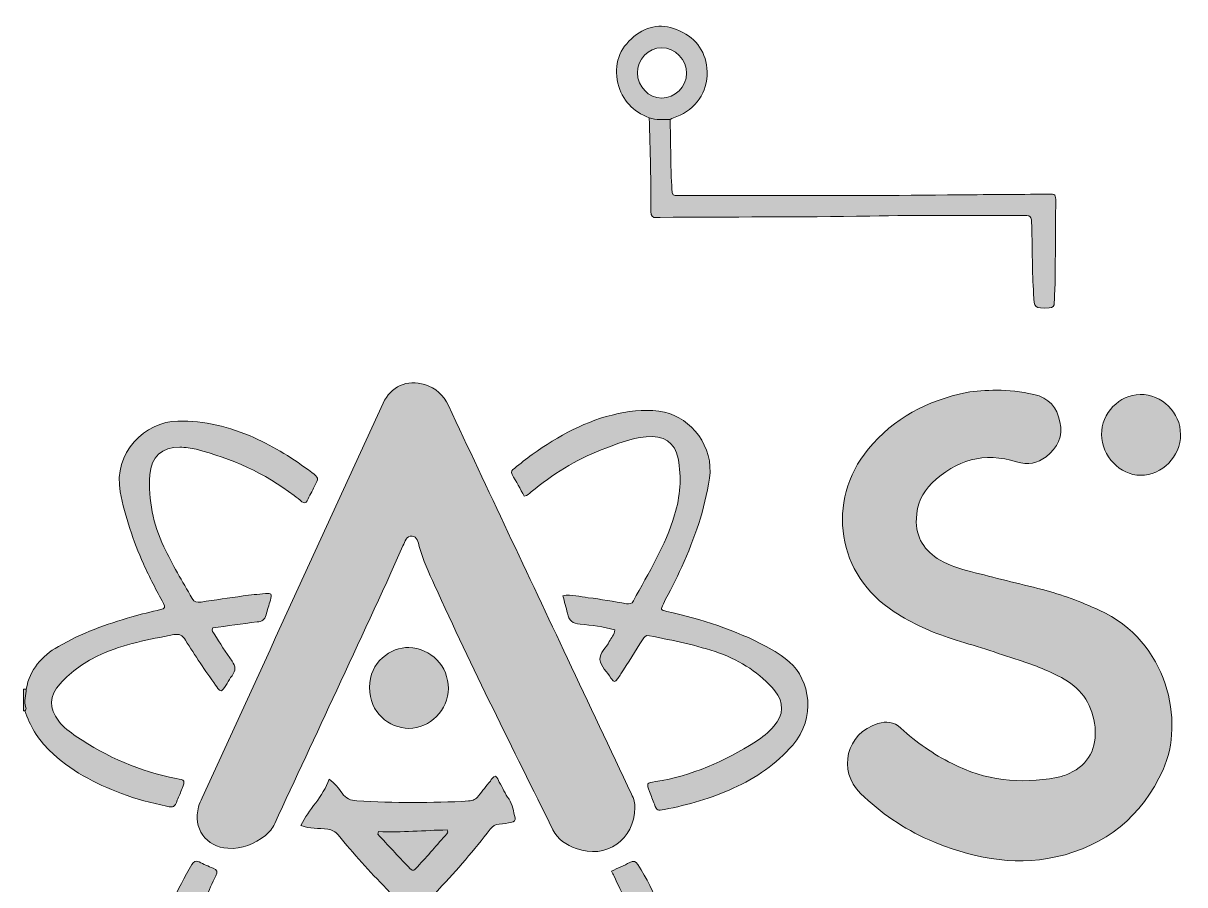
# Model space of a CAD drawing. Header units: millimetres. Extents: x -46 to 187, y -44 to 92.
# Drawn here: x -46.2 to 62.5, y 3 to 83.7 of the extents above; entities that cross this region are included whole.
import ezdxf

# ---------------------------------------------------------------- set-up
doc = ezdxf.new("R2010")
doc.units = ezdxf.units.MM
doc.header["$MEASUREMENT"] = 0
doc.layers.add('Calque 1', color=7, linetype='Continuous')

# ---------------------------------------------------------------- blocks, each defined once
blk = doc.blocks.new('block 2')
at = {"layer": 'Calque 1', "true_color": 0xffffff}
h = blk.add_hatch(color=7, dxfattribs=at)
h.dxf.hatch_style = 2
edge = h.paths.add_edge_path()
edge.add_spline(control_points=[(14.34, 74.67), (13.68, 74.64), (13.02, 74.6), (12.38, 74.82), (10.85, 75.39), (9.84, 76.45), (9.45, 78.05), (9.02, 79.82), (9.58, 81.29), (10.95, 82.42), (12.23, 83.49), (13.71, 83.67), (15.22, 82.96), (16.83, 82.21), (17.75, 80.93), (17.8, 79.12), (17.84, 77.22), (16.73, 75.61), (14.96, 74.93), (14.75, 74.85), (14.55, 74.76), (14.34, 74.67)], knot_values=[0, 0, 0, 0, 1, 1, 1, 2, 2, 2, 3, 3, 3, 4, 4, 4, 5, 5, 5, 6, 6, 6, 7, 7, 7, 7], degree=3, periodic=1)
edge = h.paths.add_edge_path()
edge.add_spline(control_points=[(13.55, 76.66), (14.78, 76.66), (15.86, 77.73), (15.88, 78.98), (15.91, 80.22), (14.78, 81.38), (13.54, 81.38), (12.32, 81.39), (11.25, 80.27), (11.27, 79.01), (11.28, 77.73), (12.32, 76.67), (13.55, 76.66)], knot_values=[0, 0, 0, 0, 1, 1, 1, 2, 2, 2, 3, 3, 3, 4, 4, 4, 4], degree=3, periodic=1)
h = blk.add_hatch(color=7, dxfattribs=at)
h.dxf.hatch_style = 2
edge = h.paths.add_edge_path()
edge.add_spline(control_points=[(14.34, 74.67), (14.37, 73.04), (14.39, 71.41), (14.42, 69.77), (14.43, 69.24), (14.48, 68.7), (14.51, 68.17), (14.54, 67.55), (14.54, 67.53), (15.2, 67.53), (17.51, 67.53), (19.82, 67.54), (22.13, 67.54), (28.19, 67.55), (34.26, 67.52), (40.32, 67.59), (43.28, 67.63), (46.24, 67.62), (49.2, 67.67), (49.36, 67.68), (49.53, 67.68), (49.7, 67.67), (50.44, 67.66), (50.44, 67.66), (50.44, 66.91), (50.43, 64.52), (50.41, 62.12), (50.39, 59.72), (50.38, 58.99), (50.32, 58.26), (50.31, 57.53), (50.3, 57.18), (50.19, 57.04), (49.82, 57.02), (48.41, 56.97), (48.45, 56.96), (48.37, 58.33), (48.23, 60.41), (48.26, 62.5), (48.2, 64.58), (48.2, 64.61), (48.2, 64.64), (48.2, 64.67), (48.16, 65.68), (48.16, 65.69), (47.15, 65.68), (42.44, 65.67), (37.73, 65.72), (33.02, 65.62), (26.48, 65.49), (19.94, 65.56), (13.4, 65.49), (13.29, 65.49), (13.18, 65.49), (13.06, 65.48), (12.66, 65.44), (12.53, 65.64), (12.53, 66.03), (12.53, 67.44), (12.52, 68.85), (12.5, 70.26), (12.47, 71.78), (12.42, 73.3), (12.38, 74.82), (13.02, 74.6), (13.68, 74.64), (14.34, 74.67)], knot_values=[0, 0, 0, 0, 1, 1, 1, 2, 2, 2, 3, 3, 3, 4, 4, 4, 5, 5, 5, 6, 6, 6, 7, 7, 7, 8, 8, 8, 9, 9, 9, 10, 10, 10, 11, 11, 11, 12, 12, 12, 13, 13, 13, 14, 14, 14, 15, 15, 15, 16, 16, 16, 17, 17, 17, 18, 18, 18, 19, 19, 19, 20, 20, 20, 21, 21, 21, 22, 22, 22, 22], degree=3, periodic=1)
h = blk.add_hatch(color=7, dxfattribs=at)
h.dxf.hatch_style = 2
edge = h.paths.add_edge_path()
edge.add_spline(control_points=[(11.03, 10.24), (11.03, 7.22), (8.33, 5.38), (5.53, 6.4), (4.61, 6.74), (3.81, 7.25), (3.36, 8.17), (-0.41, 15.76), (-4.21, 23.34), (-7.72, 31.06), (-8.26, 32.24), (-8.79, 33.42), (-9.15, 34.67), (-9.26, 35.07), (-9.35, 35.62), (-9.82, 35.66), (-10.35, 35.71), (-10.5, 35.15), (-10.68, 34.75), (-12.69, 30.22), (-14.8, 25.73), (-16.88, 21.23), (-18.82, 17.07), (-20.76, 12.91), (-22.69, 8.74), (-22.9, 8.29), (-23.18, 7.93), (-23.56, 7.63), (-24.6, 6.82), (-25.75, 6.35), (-27.08, 6.43), (-29.12, 6.55), (-30.38, 8.33), (-29.82, 10.3), (-29.74, 10.59), (-29.61, 10.88), (-29.48, 11.16), (-23.84, 23.47), (-18.19, 35.79), (-12.54, 48.1), (-11.83, 49.65), (-10.27, 50.36), (-8.64, 49.84), (-7.62, 49.51), (-6.9, 48.87), (-6.43, 47.88), (-2.72, 39.98), (1.01, 32.08), (4.73, 24.19), (6.73, 19.96), (8.72, 15.73), (10.72, 11.5), (10.93, 11.06), (11.08, 10.62), (11.03, 10.24)], knot_values=[0, 0, 0, 0, 1, 1, 1, 2, 2, 2, 3, 3, 3, 4, 4, 4, 5, 5, 5, 6, 6, 6, 7, 7, 7, 8, 8, 8, 9, 9, 9, 10, 10, 10, 11, 11, 11, 12, 12, 12, 13, 13, 13, 14, 14, 14, 15, 15, 15, 16, 16, 16, 17, 17, 17, 18, 18, 18, 18], degree=3, periodic=1)
h = blk.add_hatch(color=7, dxfattribs=at)
h.dxf.hatch_style = 2
edge = h.paths.add_edge_path()
edge.add_spline(control_points=[(44.93, 49.31), (45.99, 49.34), (47.18, 49.16), (48.38, 48.92), (49.81, 48.63), (50.56, 47.69), (50.84, 46.35), (51.13, 45.01), (50.63, 43.9), (49.54, 43.09), (48.73, 42.49), (47.85, 42.27), (46.78, 42.61), (43.75, 43.56), (41.1, 42.79), (38.85, 40.61), (37.93, 39.72), (37.44, 38.59), (37.39, 37.29), (37.33, 35.52), (38.14, 34.26), (39.62, 33.4), (40.5, 32.89), (41.48, 32.59), (42.47, 32.34), (44.7, 31.76), (46.95, 31.22), (49.19, 30.65), (51.02, 30.18), (52.78, 29.51), (54.51, 28.73), (60.97, 25.81), (62.53, 18.26), (60.49, 13.78), (58.5, 9.42), (55.13, 6.64), (50.45, 5.62), (46.33, 4.73), (42.38, 5.57), (38.58, 7.22), (36.18, 8.27), (34.05, 9.74), (32.17, 11.57), (29.97, 13.7), (30.84, 17.23), (33.79, 18.1), (34.59, 18.34), (35.25, 18.32), (35.94, 17.67), (37.37, 16.35), (38.99, 15.25), (40.73, 14.36), (43.83, 12.78), (47.11, 12.41), (50.51, 13.05), (50.92, 13.12), (51.33, 13.27), (51.71, 13.44), (53.55, 14.27), (54.31, 15.84), (54.12, 17.77), (53.92, 19.75), (52.98, 21.27), (51.22, 22.27), (49.89, 23.02), (48.46, 23.56), (47.02, 24.04), (44.93, 24.73), (42.84, 25.4), (40.74, 26.04), (38.81, 26.63), (37.02, 27.49), (35.32, 28.57), (29.99, 31.95), (28.86, 38.93), (32.89, 43.8), (35.28, 46.7), (38.42, 48.36), (42.08, 49.09), (42.97, 49.27), (43.87, 49.31), (44.93, 49.31)], knot_values=[0, 0, 0, 0, 1, 1, 1, 2, 2, 2, 3, 3, 3, 4, 4, 4, 5, 5, 5, 6, 6, 6, 7, 7, 7, 8, 8, 8, 9, 9, 9, 10, 10, 10, 11, 11, 11, 12, 12, 12, 13, 13, 13, 14, 14, 14, 15, 15, 15, 16, 16, 16, 17, 17, 17, 18, 18, 18, 19, 19, 19, 20, 20, 20, 21, 21, 21, 22, 22, 22, 23, 23, 23, 24, 24, 24, 25, 25, 25, 26, 26, 26, 27, 27, 27, 27], degree=3, periodic=1)
h = blk.add_hatch(color=7, dxfattribs=at)
h.dxf.hatch_style = 2
edge = h.paths.add_edge_path()
edge.add_spline(control_points=[(62.13, 45.17), (62.14, 43.1), (60.4, 41.34), (58.39, 41.35), (56.44, 41.37), (54.75, 43.13), (54.73, 45.17), (54.71, 47.14), (56.4, 48.9), (58.34, 48.92), (60.37, 48.95), (62.13, 47.21), (62.13, 45.17)], knot_values=[0, 0, 0, 0, 1, 1, 1, 2, 2, 2, 3, 3, 3, 4, 4, 4, 4], degree=3, periodic=1)
h = blk.add_hatch(color=7, dxfattribs=at)
h.dxf.hatch_style = 2
edge = h.paths.add_edge_path()
edge.add_spline(control_points=[(4.28, 30.08), (5.13, 30.23), (5.9, 29.98), (6.67, 29.89), (7.87, 29.75), (9.06, 29.53), (10.26, 29.33), (10.53, 29.29), (10.74, 29.3), (10.89, 29.59), (12.32, 32.21), (13.9, 34.76), (14.76, 37.65), (15.28, 39.37), (15.42, 41.13), (15.09, 42.91), (14.81, 44.43), (13.7, 45.11), (12.09, 44.96), (10.62, 44.82), (9.26, 44.25), (7.89, 43.73), (5.47, 42.8), (3.31, 41.43), (1.31, 39.79), (1.14, 39.65), (1, 39.46), (0.68, 39.41), (0.31, 40.07), (-0.08, 40.75), (-0.46, 41.43), (-0.6, 41.69), (-0.43, 41.86), (-0.25, 42), (0.31, 42.44), (0.85, 42.89), (1.42, 43.3), (3.88, 45.04), (6.48, 46.49), (9.46, 47.12), (10.9, 47.43), (12.35, 47.56), (13.81, 47.25), (16.29, 46.73), (18.46, 44.02), (18.02, 41.07), (17.58, 38.16), (16.63, 35.44), (15.43, 32.79), (14.9, 31.61), (14.27, 30.47), (13.7, 29.31), (13.42, 28.76), (13.43, 28.74), (14.03, 28.61), (17.26, 27.87), (20.4, 26.89), (23.33, 25.33), (24.11, 24.92), (24.84, 24.45), (25.5, 23.87), (27.44, 22.19), (28.03, 18.65), (25.81, 16.09), (24.27, 14.31), (22.38, 13.01), (20.25, 12.05), (18.18, 11.12), (16.02, 10.49), (13.8, 10.06), (13.13, 9.93), (13.11, 9.94), (12.86, 10.55), (12.7, 10.94), (12.56, 11.34), (12.41, 11.74), (12.12, 12.52), (12.11, 12.54), (12.97, 12.68), (16.37, 13.21), (19.44, 14.56), (22.32, 16.4), (22.97, 16.81), (23.56, 17.28), (24.06, 17.86), (24.97, 18.91), (25.03, 20.1), (24.14, 21.17), (22.75, 22.82), (20.99, 23.97), (18.96, 24.7), (16.83, 25.46), (14.62, 25.88), (12.41, 26.33), (12.03, 26.41), (11.91, 26.21), (11.76, 25.96), (11.08, 24.89), (10.4, 23.82), (9.72, 22.75), (9.63, 22.6), (9.54, 22.46), (9.44, 22.33), (9.15, 21.94), (9.11, 21.94), (8.83, 22.3), (8.82, 22.32), (8.8, 22.34), (8.79, 22.37), (8.45, 22.95), (7.83, 23.43), (7.76, 24.09), (7.7, 24.74), (8.36, 25.2), (8.64, 25.78), (8.81, 26.13), (9.13, 26.4), (9.15, 26.88), (8.08, 27.17), (6.99, 27.31), (5.91, 27.41), (5.2, 27.48), (4.85, 27.74), (4.72, 28.44), (4.62, 28.98), (4.43, 29.51), (4.28, 30.08)], knot_values=[0, 0, 0, 0, 1, 1, 1, 2, 2, 2, 3, 3, 3, 4, 4, 4, 5, 5, 5, 6, 6, 6, 7, 7, 7, 8, 8, 8, 9, 9, 9, 10, 10, 10, 11, 11, 11, 12, 12, 12, 13, 13, 13, 14, 14, 14, 15, 15, 15, 16, 16, 16, 17, 17, 17, 18, 18, 18, 19, 19, 19, 20, 20, 20, 21, 21, 21, 22, 22, 22, 23, 23, 23, 24, 24, 24, 25, 25, 25, 26, 26, 26, 27, 27, 27, 28, 28, 28, 29, 29, 29, 30, 30, 30, 31, 31, 31, 32, 32, 32, 33, 33, 33, 34, 34, 34, 35, 35, 35, 36, 36, 36, 37, 37, 37, 38, 38, 38, 39, 39, 39, 40, 40, 40, 41, 41, 41, 42, 42, 42, 42], degree=3, periodic=1)
h = blk.add_hatch(color=7, dxfattribs=at)
h.dxf.hatch_style = 2
edge = h.paths.add_edge_path()
edge.add_spline(control_points=[(-46.08, 19.31), (-45.99, 19.39), (-45.94, 19.5), (-45.99, 19.61), (-46.24, 20.19), (-45.93, 20.77), (-45.95, 21.34), (-45.63, 23.18), (-44.52, 24.42), (-42.95, 25.32), (-40.79, 26.57), (-38.46, 27.41), (-36.07, 28.09), (-35.18, 28.35), (-34.27, 28.57), (-33.37, 28.77), (-32.96, 28.86), (-32.93, 29.03), (-33.11, 29.36), (-33.76, 30.57), (-34.42, 31.79), (-34.98, 33.05), (-35.93, 35.22), (-36.71, 37.44), (-37.15, 39.79), (-37.84, 43.47), (-34.82, 46.38), (-31.76, 46.43), (-29.25, 46.46), (-26.9, 45.89), (-24.64, 44.88), (-22.7, 44.01), (-20.91, 42.88), (-19.22, 41.61), (-18.55, 41.11), (-18.56, 41.1), (-18.96, 40.32), (-19.19, 39.87), (-19.43, 39.42), (-19.66, 38.97), (-19.78, 38.74), (-19.94, 38.72), (-20.14, 38.88), (-20.38, 39.07), (-20.63, 39.26), (-20.87, 39.45), (-23.62, 41.57), (-26.72, 42.93), (-30.06, 43.78), (-30.55, 43.9), (-31.06, 43.97), (-31.57, 43.98), (-33.25, 44.02), (-34.26, 43.06), (-34.38, 41.38), (-34.54, 39.02), (-34.08, 36.79), (-33.07, 34.66), (-32.28, 33), (-31.35, 31.42), (-30.43, 29.83), (-30.22, 29.46), (-29.95, 29.42), (-29.59, 29.48), (-28.28, 29.67), (-26.97, 29.87), (-25.66, 30.05), (-24.97, 30.14), (-24.27, 30.22), (-23.56, 30.28), (-22.99, 30.33), (-22.93, 30.24), (-23.09, 29.66), (-23.22, 29.19), (-23.4, 28.75), (-23.5, 28.28), (-23.6, 27.8), (-23.9, 27.67), (-24.34, 27.62), (-25.74, 27.45), (-27.13, 27.25), (-28.5, 27.07), (-28.63, 26.79), (-28.45, 26.65), (-28.35, 26.5), (-27.8, 25.64), (-27.28, 24.77), (-26.69, 23.95), (-26.33, 23.45), (-26.32, 23.07), (-26.69, 22.59), (-27.04, 22.13), (-27.25, 21.56), (-27.67, 21.16), (-28, 21.23), (-28.08, 21.5), (-28.22, 21.7), (-29.21, 23.07), (-30.17, 24.47), (-31.04, 25.92), (-31.32, 26.38), (-31.62, 26.53), (-32.14, 26.43), (-34.46, 25.98), (-36.79, 25.56), (-38.97, 24.58), (-40.43, 23.92), (-41.7, 23), (-42.79, 21.84), (-43.84, 20.72), (-43.87, 19.54), (-42.92, 18.34), (-42.47, 17.76), (-41.88, 17.32), (-41.27, 16.91), (-38.41, 14.97), (-35.32, 13.6), (-31.91, 12.97), (-31.07, 12.81), (-31.07, 12.79), (-31.36, 12.03), (-31.51, 11.66), (-31.65, 11.29), (-31.81, 10.93), (-32.08, 10.27), (-32.13, 10.23), (-32.81, 10.37), (-34.24, 10.67), (-35.66, 11.05), (-37.03, 11.56), (-39.53, 12.5), (-41.87, 13.71), (-43.8, 15.61), (-44.87, 16.67), (-45.62, 17.89), (-46.08, 19.31)], knot_values=[0, 0, 0, 0, 1, 1, 1, 2, 2, 2, 3, 3, 3, 4, 4, 4, 5, 5, 5, 6, 6, 6, 7, 7, 7, 8, 8, 8, 9, 9, 9, 10, 10, 10, 11, 11, 11, 12, 12, 12, 13, 13, 13, 14, 14, 14, 15, 15, 15, 16, 16, 16, 17, 17, 17, 18, 18, 18, 19, 19, 19, 20, 20, 20, 21, 21, 21, 22, 22, 22, 23, 23, 23, 24, 24, 24, 25, 25, 25, 26, 26, 26, 27, 27, 27, 28, 28, 28, 29, 29, 29, 30, 30, 30, 31, 31, 31, 32, 32, 32, 33, 33, 33, 34, 34, 34, 35, 35, 35, 36, 36, 36, 37, 37, 37, 38, 38, 38, 39, 39, 39, 40, 40, 40, 41, 41, 41, 42, 42, 42, 43, 43, 43, 44, 44, 44, 45, 45, 45, 45], degree=3, periodic=1)
h = blk.add_hatch(color=7, dxfattribs=at)
h.dxf.hatch_style = 2
edge = h.paths.add_edge_path()
edge.add_spline(control_points=[(-6.43, 21.4), (-6.45, 19.39), (-8.15, 17.63), (-10.13, 17.66), (-12.01, 17.69), (-13.8, 19.1), (-13.82, 21.5), (-13.83, 23.86), (-11.81, 25.27), (-10.13, 25.23), (-8.09, 25.17), (-6.41, 23.46), (-6.43, 21.4)], knot_values=[0, 0, 0, 0, 1, 1, 1, 2, 2, 2, 3, 3, 3, 4, 4, 4, 4], degree=3, periodic=1)
at = {"layer": 'Calque 1', "true_color": 0xe0edf7}
h = blk.add_hatch(color=254, dxfattribs=at)
h.dxf.hatch_style = 2
edge = h.paths.add_edge_path()
edge.add_spline(control_points=[(-46.08, 19.31), (-46.08, 19.31), (-46.15, 19.3), (-46.15, 19.3), (-46.15, 19.3), (-46.21, 19.31), (-46.21, 19.31), (-46.21, 19.98), (-46.21, 20.66), (-46.21, 21.34), (-46.13, 21.34), (-46.04, 21.34), (-45.95, 21.34), (-45.93, 20.77), (-46.24, 20.19), (-45.99, 19.61), (-45.94, 19.5), (-45.99, 19.39), (-46.08, 19.31)], knot_values=[0, 0, 0, 0, 1, 1, 1, 2, 2, 2, 3, 3, 3, 4, 4, 4, 5, 5, 5, 6, 6, 6, 6], degree=3, periodic=1)
at = {"layer": 'Calque 1', "true_color": 0xffffff}
h = blk.add_hatch(color=7, dxfattribs=at)
h.dxf.hatch_style = 2
edge = h.paths.add_edge_path()
edge.add_spline(control_points=[(-20.24, 8.57), (-19.52, 10.1), (-18.15, 11.22), (-17.59, 12.91), (-17.05, 12.52), (-16.7, 12.04), (-16.37, 11.58), (-16.02, 11.1), (-15.58, 10.9), (-15.01, 10.87), (-11.52, 10.68), (-8.02, 10.66), (-4.53, 10.86), (-4.13, 10.88), (-3.84, 11.01), (-3.6, 11.34), (-3.25, 11.81), (-2.88, 12.27), (-2.5, 12.73), (-2.37, 12.9), (-2.28, 13.13), (-2.02, 13.17), (-1.79, 13.06), (-1.77, 12.81), (-1.66, 12.63), (-1.34, 12.1), (-1.12, 11.54), (-0.75, 11.02), (-0.41, 10.55), (-0.34, 9.87), (-0.17, 9.28), (-0.1, 9.02), (-0.29, 8.92), (-0.5, 8.88), (-0.88, 8.8), (-1.27, 8.72), (-1.66, 8.69), (-2.04, 8.67), (-2.28, 8.5), (-2.51, 8.22), (-4, 6.27), (-5.61, 4.42), (-7.29, 2.63), (-7.69, 2.21), (-7.7, 2.18), (-7.26, 1.77), (-3.98, -1.21), (-0.7, -4.18), (3.28, -6.24), (4.6, -6.92), (5.96, -7.56), (7.36, -8.07), (9.66, -8.91), (10.67, -7.84), (11.17, -6.14), (11.69, -4.4), (11.73, -2.64), (11.12, -0.9), (10.56, 0.72), (9.83, 2.28), (9.08, 3.82), (9, 3.97), (8.93, 4.12), (8.85, 4.29), (9.45, 4.57), (10.01, 4.82), (10.56, 5.1), (10.89, 5.27), (11.11, 5.27), (11.32, 4.91), (12.9, 2.31), (14.2, -0.4), (14.5, -3.47), (14.72, -5.75), (14.1, -7.84), (12.7, -9.65), (11.58, -11.11), (10.03, -11.44), (8.3, -11.04), (6.78, -10.69), (5.38, -10.01), (3.96, -9.39), (0.29, -7.77), (-2.94, -5.46), (-6.05, -2.97), (-7.06, -2.16), (-8.02, -1.29), (-9.01, -0.46), (-9.74, 0.16), (-9.74, 0.16), (-10.41, -0.47), (-12.83, -2.72), (-15.38, -4.8), (-18.1, -6.69), (-20.59, -8.42), (-23.29, -9.75), (-26.09, -10.89), (-26.59, -11.09), (-27.11, -11.22), (-27.62, -11.35), (-29.4, -11.81), (-31.17, -10.98), (-32.19, -9.38), (-33.54, -7.26), (-33.96, -4.96), (-33.47, -2.5), (-32.93, 0.16), (-31.83, 2.58), (-30.46, 4.9), (-30.29, 5.18), (-30.12, 5.32), (-29.78, 5.15), (-29.35, 4.93), (-28.91, 4.75), (-28.46, 4.57), (-28.09, 4.42), (-28.02, 4.23), (-28.2, 3.86), (-28.87, 2.49), (-29.46, 1.09), (-30.04, -0.32), (-30.86, -2.33), (-30.89, -4.37), (-30.29, -6.44), (-30.18, -6.82), (-30.03, -7.18), (-29.79, -7.51), (-29.08, -8.51), (-28.25, -8.82), (-27.07, -8.47), (-25.14, -7.89), (-23.39, -6.91), (-21.64, -5.94), (-19.34, -4.66), (-17.35, -2.93), (-15.37, -1.22), (-14.28, -0.28), (-13.23, 0.7), (-12.21, 1.72), (-11.77, 2.17), (-11.77, 2.18), (-12.22, 2.65), (-13.82, 4.25), (-15.32, 5.92), (-16.74, 7.68), (-17.01, 8.01), (-17.31, 8.14), (-17.73, 8.21), (-18.56, 8.35), (-19.42, 8.22), (-20.24, 8.57)], knot_values=[0, 0, 0, 0, 1, 1, 1, 2, 2, 2, 3, 3, 3, 4, 4, 4, 5, 5, 5, 6, 6, 6, 7, 7, 7, 8, 8, 8, 9, 9, 9, 10, 10, 10, 11, 11, 11, 12, 12, 12, 13, 13, 13, 14, 14, 14, 15, 15, 15, 16, 16, 16, 17, 17, 17, 18, 18, 18, 19, 19, 19, 20, 20, 20, 21, 21, 21, 22, 22, 22, 23, 23, 23, 24, 24, 24, 25, 25, 25, 26, 26, 26, 27, 27, 27, 28, 28, 28, 29, 29, 29, 30, 30, 30, 31, 31, 31, 32, 32, 32, 33, 33, 33, 34, 34, 34, 35, 35, 35, 36, 36, 36, 37, 37, 37, 38, 38, 38, 39, 39, 39, 40, 40, 40, 41, 41, 41, 42, 42, 42, 43, 43, 43, 44, 44, 44, 45, 45, 45, 46, 46, 46, 47, 47, 47, 48, 48, 48, 49, 49, 49, 50, 50, 50, 50], degree=3, periodic=1)
edge = h.paths.add_edge_path()
edge.add_spline(control_points=[(-12.97, 7.99), (-13, 7.91), (-13.03, 7.84), (-13.05, 7.76), (-12.09, 6.73), (-11.14, 5.7), (-10.17, 4.69), (-9.76, 4.26), (-9.72, 4.26), (-9.31, 4.71), (-8.38, 5.73), (-7.48, 6.77), (-6.56, 7.8), (-6.48, 7.89), (-6.46, 7.99), (-6.55, 8.15), (-8.67, 8.12), (-10.82, 7.89), (-12.97, 7.99)], knot_values=[0, 0, 0, 0, 1, 1, 1, 2, 2, 2, 3, 3, 3, 4, 4, 4, 5, 5, 5, 6, 6, 6, 6], degree=3, periodic=1)
at = {"layer": 'Calque 1', "true_color": 0xfbfdfe}
h = blk.add_hatch(color=7, dxfattribs=at)
h.dxf.hatch_style = 2
edge = h.paths.add_edge_path()
edge.add_spline(control_points=[(-12.97, 7.99), (-10.82, 7.89), (-8.67, 8.12), (-6.55, 8.15), (-6.46, 7.99), (-6.48, 7.89), (-6.56, 7.8), (-7.48, 6.77), (-8.38, 5.73), (-9.31, 4.71), (-9.72, 4.26), (-9.76, 4.26), (-10.17, 4.69), (-11.14, 5.7), (-12.09, 6.73), (-13.05, 7.76), (-13.03, 7.84), (-13, 7.91), (-12.97, 7.99)], knot_values=[0, 0, 0, 0, 1, 1, 1, 2, 2, 2, 3, 3, 3, 4, 4, 4, 5, 5, 5, 6, 6, 6, 6], degree=3, periodic=1)
at = {"layer": 'Calque 1', "lineweight": 0}
for points, knots in [([(12.38, 74.82), (12.42, 73.3), (12.47, 71.78), (12.5, 70.26), (12.52, 68.85), (12.53, 67.44), (12.53, 66.03), (12.53, 65.64), (12.66, 65.44), (13.06, 65.48), (13.18, 65.49), (13.29, 65.49), (13.4, 65.49), (19.94, 65.56), (26.48, 65.49), (33.02, 65.62), (37.73, 65.72), (42.44, 65.67), (47.15, 65.68), (48.16, 65.69), (48.16, 65.68), (48.2, 64.67), (48.2, 64.64), (48.2, 64.61), (48.2, 64.58), (48.26, 62.5), (48.23, 60.41), (48.37, 58.33), (48.45, 56.96), (48.41, 56.97), (49.82, 57.02), (50.19, 57.04), (50.3, 57.18), (50.31, 57.53), (50.32, 58.26), (50.38, 58.99), (50.39, 59.72), (50.41, 62.12), (50.43, 64.52), (50.44, 66.91), (50.44, 67.66), (50.44, 67.66), (49.7, 67.67), (49.53, 67.68), (49.36, 67.68), (49.2, 67.67), (46.24, 67.62), (43.28, 67.63), (40.32, 67.59), (34.26, 67.52), (28.19, 67.55), (22.13, 67.54), (19.82, 67.54), (17.51, 67.53), (15.2, 67.53), (14.54, 67.53), (14.54, 67.55), (14.51, 68.17), (14.48, 68.7), (14.43, 69.24), (14.42, 69.77), (14.39, 71.41), (14.37, 73.04), (14.34, 74.67), (14.55, 74.76), (14.75, 74.85), (14.96, 74.93), (16.73, 75.61), (17.84, 77.22), (17.8, 79.12), (17.75, 80.93), (16.83, 82.21), (15.22, 82.96), (13.71, 83.67), (12.23, 83.49), (10.95, 82.42), (9.58, 81.29), (9.02, 79.82), (9.45, 78.05), (9.84, 76.45), (10.85, 75.39), (12.38, 74.82)], [0, 0, 0, 0, 1, 1, 1, 2, 2, 2, 3, 3, 3, 4, 4, 4, 5, 5, 5, 6, 6, 6, 7, 7, 7, 8, 8, 8, 9, 9, 9, 10, 10, 10, 11, 11, 11, 12, 12, 12, 13, 13, 13, 14, 14, 14, 15, 15, 15, 16, 16, 16, 17, 17, 17, 18, 18, 18, 19, 19, 19, 20, 20, 20, 21, 21, 21, 22, 22, 22, 23, 23, 23, 24, 24, 24, 25, 25, 25, 26, 26, 26, 27, 27, 27, 27]), ([(14.34, 74.67), (13.68, 74.64), (13.02, 74.6), (12.38, 74.82), (10.85, 75.39), (9.84, 76.45), (9.45, 78.05), (9.02, 79.82), (9.58, 81.29), (10.95, 82.42), (12.23, 83.49), (13.71, 83.67), (15.22, 82.96), (16.83, 82.21), (17.75, 80.93), (17.8, 79.12), (17.84, 77.22), (16.73, 75.61), (14.96, 74.93), (14.75, 74.85), (14.55, 74.76), (14.34, 74.67)], [0, 0, 0, 0, 1, 1, 1, 2, 2, 2, 3, 3, 3, 4, 4, 4, 5, 5, 5, 6, 6, 6, 7, 7, 7, 7]), ([(13.55, 76.66), (14.78, 76.66), (15.86, 77.73), (15.88, 78.98), (15.91, 80.22), (14.78, 81.38), (13.54, 81.38), (12.32, 81.39), (11.25, 80.27), (11.27, 79.01), (11.28, 77.73), (12.32, 76.67), (13.55, 76.66)], [0, 0, 0, 0, 1, 1, 1, 2, 2, 2, 3, 3, 3, 4, 4, 4, 4]), ([(13.55, 76.66), (12.32, 76.67), (11.28, 77.73), (11.27, 79.01), (11.25, 80.27), (12.32, 81.39), (13.54, 81.38), (14.78, 81.38), (15.91, 80.22), (15.88, 78.98), (15.86, 77.73), (14.78, 76.66), (13.55, 76.66)], [0, 0, 0, 0, 1, 1, 1, 2, 2, 2, 3, 3, 3, 4, 4, 4, 4]), ([(14.34, 74.67), (14.37, 73.04), (14.39, 71.41), (14.42, 69.77), (14.43, 69.24), (14.48, 68.7), (14.51, 68.17), (14.54, 67.55), (14.54, 67.53), (15.2, 67.53), (17.51, 67.53), (19.82, 67.54), (22.13, 67.54), (28.19, 67.55), (34.26, 67.52), (40.32, 67.59), (43.28, 67.63), (46.24, 67.62), (49.2, 67.67), (49.36, 67.68), (49.53, 67.68), (49.7, 67.67), (50.44, 67.66), (50.44, 67.66), (50.44, 66.91), (50.43, 64.52), (50.41, 62.12), (50.39, 59.72), (50.38, 58.99), (50.32, 58.26), (50.31, 57.53), (50.3, 57.18), (50.19, 57.04), (49.82, 57.02), (48.41, 56.97), (48.45, 56.96), (48.37, 58.33), (48.23, 60.41), (48.26, 62.5), (48.2, 64.58), (48.2, 64.61), (48.2, 64.64), (48.2, 64.67), (48.16, 65.68), (48.16, 65.69), (47.15, 65.68), (42.44, 65.67), (37.73, 65.72), (33.02, 65.62), (26.48, 65.49), (19.94, 65.56), (13.4, 65.49), (13.29, 65.49), (13.18, 65.49), (13.06, 65.48), (12.66, 65.44), (12.53, 65.64), (12.53, 66.03), (12.53, 67.44), (12.52, 68.85), (12.5, 70.26), (12.47, 71.78), (12.42, 73.3), (12.38, 74.82), (13.02, 74.6), (13.68, 74.64), (14.34, 74.67)], [0, 0, 0, 0, 1, 1, 1, 2, 2, 2, 3, 3, 3, 4, 4, 4, 5, 5, 5, 6, 6, 6, 7, 7, 7, 8, 8, 8, 9, 9, 9, 10, 10, 10, 11, 11, 11, 12, 12, 12, 13, 13, 13, 14, 14, 14, 15, 15, 15, 16, 16, 16, 17, 17, 17, 18, 18, 18, 19, 19, 19, 20, 20, 20, 21, 21, 21, 22, 22, 22, 22]), ([(11.03, 10.24), (11.08, 10.62), (10.93, 11.06), (10.72, 11.5), (8.72, 15.73), (6.73, 19.96), (4.73, 24.19), (1.01, 32.08), (-2.72, 39.98), (-6.43, 47.88), (-6.9, 48.87), (-7.62, 49.51), (-8.64, 49.84), (-10.27, 50.36), (-11.83, 49.65), (-12.54, 48.1), (-18.19, 35.79), (-23.84, 23.47), (-29.48, 11.16), (-29.61, 10.88), (-29.74, 10.59), (-29.82, 10.3), (-30.38, 8.33), (-29.12, 6.55), (-27.08, 6.43), (-25.75, 6.35), (-24.6, 6.82), (-23.56, 7.63), (-23.18, 7.93), (-22.9, 8.29), (-22.69, 8.74), (-20.76, 12.91), (-18.82, 17.07), (-16.88, 21.23), (-14.8, 25.73), (-12.69, 30.22), (-10.68, 34.75), (-10.5, 35.15), (-10.35, 35.71), (-9.82, 35.66), (-9.35, 35.62), (-9.26, 35.07), (-9.15, 34.67), (-8.79, 33.42), (-8.26, 32.24), (-7.72, 31.06), (-4.21, 23.34), (-0.41, 15.76), (3.36, 8.17), (3.81, 7.25), (4.61, 6.74), (5.53, 6.4), (8.33, 5.38), (11.03, 7.22), (11.03, 10.24)], [0, 0, 0, 0, 1, 1, 1, 2, 2, 2, 3, 3, 3, 4, 4, 4, 5, 5, 5, 6, 6, 6, 7, 7, 7, 8, 8, 8, 9, 9, 9, 10, 10, 10, 11, 11, 11, 12, 12, 12, 13, 13, 13, 14, 14, 14, 15, 15, 15, 16, 16, 16, 17, 17, 17, 18, 18, 18, 18]), ([(11.03, 10.24), (11.03, 7.22), (8.33, 5.38), (5.53, 6.4), (4.61, 6.74), (3.81, 7.25), (3.36, 8.17), (-0.41, 15.76), (-4.21, 23.34), (-7.72, 31.06), (-8.26, 32.24), (-8.79, 33.42), (-9.15, 34.67), (-9.26, 35.07), (-9.35, 35.62), (-9.82, 35.66), (-10.35, 35.71), (-10.5, 35.15), (-10.68, 34.75), (-12.69, 30.22), (-14.8, 25.73), (-16.88, 21.23), (-18.82, 17.07), (-20.76, 12.91), (-22.69, 8.74), (-22.9, 8.29), (-23.18, 7.93), (-23.56, 7.63), (-24.6, 6.82), (-25.75, 6.35), (-27.08, 6.43), (-29.12, 6.55), (-30.38, 8.33), (-29.82, 10.3), (-29.74, 10.59), (-29.61, 10.88), (-29.48, 11.16), (-23.84, 23.47), (-18.19, 35.79), (-12.54, 48.1), (-11.83, 49.65), (-10.27, 50.36), (-8.64, 49.84), (-7.62, 49.51), (-6.9, 48.87), (-6.43, 47.88), (-2.72, 39.98), (1.01, 32.08), (4.73, 24.19), (6.73, 19.96), (8.72, 15.73), (10.72, 11.5), (10.93, 11.06), (11.08, 10.62), (11.03, 10.24)], [0, 0, 0, 0, 1, 1, 1, 2, 2, 2, 3, 3, 3, 4, 4, 4, 5, 5, 5, 6, 6, 6, 7, 7, 7, 8, 8, 8, 9, 9, 9, 10, 10, 10, 11, 11, 11, 12, 12, 12, 13, 13, 13, 14, 14, 14, 15, 15, 15, 16, 16, 16, 17, 17, 17, 18, 18, 18, 18]), ([(44.93, 49.31), (43.87, 49.31), (42.97, 49.27), (42.08, 49.09), (38.42, 48.36), (35.28, 46.7), (32.89, 43.8), (28.86, 38.93), (29.99, 31.95), (35.32, 28.57), (37.02, 27.49), (38.81, 26.63), (40.74, 26.04), (42.84, 25.4), (44.93, 24.73), (47.02, 24.04), (48.46, 23.56), (49.89, 23.02), (51.22, 22.27), (52.98, 21.27), (53.92, 19.75), (54.12, 17.77), (54.31, 15.84), (53.55, 14.27), (51.71, 13.44), (51.33, 13.27), (50.92, 13.12), (50.51, 13.05), (47.11, 12.41), (43.83, 12.78), (40.73, 14.36), (38.99, 15.25), (37.37, 16.35), (35.94, 17.67), (35.25, 18.32), (34.59, 18.34), (33.79, 18.1), (30.84, 17.23), (29.97, 13.7), (32.17, 11.57), (34.05, 9.74), (36.18, 8.27), (38.58, 7.22), (42.38, 5.57), (46.33, 4.73), (50.45, 5.62), (55.13, 6.64), (58.5, 9.42), (60.49, 13.78), (62.53, 18.26), (60.97, 25.81), (54.51, 28.73), (52.78, 29.51), (51.02, 30.18), (49.19, 30.65), (46.95, 31.22), (44.7, 31.76), (42.47, 32.34), (41.48, 32.59), (40.5, 32.89), (39.62, 33.4), (38.14, 34.26), (37.33, 35.52), (37.39, 37.29), (37.44, 38.59), (37.93, 39.72), (38.85, 40.61), (41.1, 42.79), (43.75, 43.56), (46.78, 42.61), (47.85, 42.27), (48.73, 42.49), (49.54, 43.09), (50.63, 43.9), (51.13, 45.01), (50.84, 46.35), (50.56, 47.69), (49.81, 48.63), (48.38, 48.92), (47.18, 49.16), (45.99, 49.34), (44.93, 49.31)], [0, 0, 0, 0, 1, 1, 1, 2, 2, 2, 3, 3, 3, 4, 4, 4, 5, 5, 5, 6, 6, 6, 7, 7, 7, 8, 8, 8, 9, 9, 9, 10, 10, 10, 11, 11, 11, 12, 12, 12, 13, 13, 13, 14, 14, 14, 15, 15, 15, 16, 16, 16, 17, 17, 17, 18, 18, 18, 19, 19, 19, 20, 20, 20, 21, 21, 21, 22, 22, 22, 23, 23, 23, 24, 24, 24, 25, 25, 25, 26, 26, 26, 27, 27, 27, 27]), ([(44.93, 49.31), (45.99, 49.34), (47.18, 49.16), (48.38, 48.92), (49.81, 48.63), (50.56, 47.69), (50.84, 46.35), (51.13, 45.01), (50.63, 43.9), (49.54, 43.09), (48.73, 42.49), (47.85, 42.27), (46.78, 42.61), (43.75, 43.56), (41.1, 42.79), (38.85, 40.61), (37.93, 39.72), (37.44, 38.59), (37.39, 37.29), (37.33, 35.52), (38.14, 34.26), (39.62, 33.4), (40.5, 32.89), (41.48, 32.59), (42.47, 32.34), (44.7, 31.76), (46.95, 31.22), (49.19, 30.65), (51.02, 30.18), (52.78, 29.51), (54.51, 28.73), (60.97, 25.81), (62.53, 18.26), (60.49, 13.78), (58.5, 9.42), (55.13, 6.64), (50.45, 5.62), (46.33, 4.73), (42.38, 5.57), (38.58, 7.22), (36.18, 8.27), (34.05, 9.74), (32.17, 11.57), (29.97, 13.7), (30.84, 17.23), (33.79, 18.1), (34.59, 18.34), (35.25, 18.32), (35.94, 17.67), (37.37, 16.35), (38.99, 15.25), (40.73, 14.36), (43.83, 12.78), (47.11, 12.41), (50.51, 13.05), (50.92, 13.12), (51.33, 13.27), (51.71, 13.44), (53.55, 14.27), (54.31, 15.84), (54.12, 17.77), (53.92, 19.75), (52.98, 21.27), (51.22, 22.27), (49.89, 23.02), (48.46, 23.56), (47.02, 24.04), (44.93, 24.73), (42.84, 25.4), (40.74, 26.04), (38.81, 26.63), (37.02, 27.49), (35.32, 28.57), (29.99, 31.95), (28.86, 38.93), (32.89, 43.8), (35.28, 46.7), (38.42, 48.36), (42.08, 49.09), (42.97, 49.27), (43.87, 49.31), (44.93, 49.31)], [0, 0, 0, 0, 1, 1, 1, 2, 2, 2, 3, 3, 3, 4, 4, 4, 5, 5, 5, 6, 6, 6, 7, 7, 7, 8, 8, 8, 9, 9, 9, 10, 10, 10, 11, 11, 11, 12, 12, 12, 13, 13, 13, 14, 14, 14, 15, 15, 15, 16, 16, 16, 17, 17, 17, 18, 18, 18, 19, 19, 19, 20, 20, 20, 21, 21, 21, 22, 22, 22, 23, 23, 23, 24, 24, 24, 25, 25, 25, 26, 26, 26, 27, 27, 27, 27]), ([(62.13, 45.17), (62.13, 47.21), (60.37, 48.95), (58.34, 48.92), (56.4, 48.9), (54.71, 47.14), (54.73, 45.17), (54.75, 43.13), (56.44, 41.37), (58.39, 41.35), (60.4, 41.34), (62.14, 43.1), (62.13, 45.17)], [0, 0, 0, 0, 1, 1, 1, 2, 2, 2, 3, 3, 3, 4, 4, 4, 4]), ([(62.13, 45.17), (62.14, 43.1), (60.4, 41.34), (58.39, 41.35), (56.44, 41.37), (54.75, 43.13), (54.73, 45.17), (54.71, 47.14), (56.4, 48.9), (58.34, 48.92), (60.37, 48.95), (62.13, 47.21), (62.13, 45.17)], [0, 0, 0, 0, 1, 1, 1, 2, 2, 2, 3, 3, 3, 4, 4, 4, 4]), ([(4.28, 30.08), (4.43, 29.51), (4.62, 28.98), (4.72, 28.44), (4.85, 27.74), (5.2, 27.48), (5.91, 27.41), (6.99, 27.31), (8.08, 27.17), (9.15, 26.88), (9.13, 26.4), (8.81, 26.13), (8.64, 25.78), (8.36, 25.2), (7.7, 24.74), (7.76, 24.09), (7.83, 23.43), (8.45, 22.95), (8.79, 22.37), (8.8, 22.34), (8.82, 22.32), (8.83, 22.3), (9.11, 21.94), (9.15, 21.94), (9.44, 22.33), (9.54, 22.46), (9.63, 22.6), (9.72, 22.75), (10.4, 23.82), (11.08, 24.89), (11.76, 25.96), (11.91, 26.21), (12.03, 26.41), (12.41, 26.33), (14.62, 25.88), (16.83, 25.46), (18.96, 24.7), (20.99, 23.97), (22.75, 22.82), (24.14, 21.17), (25.03, 20.1), (24.97, 18.91), (24.06, 17.86), (23.56, 17.28), (22.97, 16.81), (22.32, 16.4), (19.44, 14.56), (16.37, 13.21), (12.97, 12.68), (12.11, 12.54), (12.12, 12.52), (12.41, 11.74), (12.56, 11.34), (12.7, 10.94), (12.86, 10.55), (13.11, 9.94), (13.13, 9.93), (13.8, 10.06), (16.02, 10.49), (18.18, 11.12), (20.25, 12.05), (22.38, 13.01), (24.27, 14.31), (25.81, 16.09), (28.03, 18.65), (27.44, 22.19), (25.5, 23.87), (24.84, 24.45), (24.11, 24.92), (23.33, 25.33), (20.4, 26.89), (17.26, 27.87), (14.03, 28.61), (13.43, 28.74), (13.42, 28.76), (13.7, 29.31), (14.27, 30.47), (14.9, 31.61), (15.43, 32.79), (16.63, 35.44), (17.58, 38.16), (18.02, 41.07), (18.46, 44.02), (16.29, 46.73), (13.81, 47.25), (12.35, 47.56), (10.9, 47.43), (9.46, 47.12), (6.48, 46.49), (3.88, 45.04), (1.42, 43.3), (0.85, 42.89), (0.31, 42.44), (-0.25, 42), (-0.43, 41.86), (-0.6, 41.69), (-0.46, 41.43), (-0.08, 40.75), (0.31, 40.07), (0.68, 39.41), (1, 39.46), (1.14, 39.65), (1.31, 39.79), (3.31, 41.43), (5.47, 42.8), (7.89, 43.73), (9.26, 44.25), (10.62, 44.82), (12.09, 44.96), (13.7, 45.11), (14.81, 44.43), (15.09, 42.91), (15.42, 41.13), (15.28, 39.37), (14.76, 37.65), (13.9, 34.76), (12.32, 32.21), (10.89, 29.59), (10.74, 29.3), (10.53, 29.29), (10.26, 29.33), (9.06, 29.53), (7.87, 29.75), (6.67, 29.89), (5.9, 29.98), (5.13, 30.23), (4.28, 30.08)], [0, 0, 0, 0, 1, 1, 1, 2, 2, 2, 3, 3, 3, 4, 4, 4, 5, 5, 5, 6, 6, 6, 7, 7, 7, 8, 8, 8, 9, 9, 9, 10, 10, 10, 11, 11, 11, 12, 12, 12, 13, 13, 13, 14, 14, 14, 15, 15, 15, 16, 16, 16, 17, 17, 17, 18, 18, 18, 19, 19, 19, 20, 20, 20, 21, 21, 21, 22, 22, 22, 23, 23, 23, 24, 24, 24, 25, 25, 25, 26, 26, 26, 27, 27, 27, 28, 28, 28, 29, 29, 29, 30, 30, 30, 31, 31, 31, 32, 32, 32, 33, 33, 33, 34, 34, 34, 35, 35, 35, 36, 36, 36, 37, 37, 37, 38, 38, 38, 39, 39, 39, 40, 40, 40, 41, 41, 41, 42, 42, 42, 42]), ([(4.28, 30.08), (5.13, 30.23), (5.9, 29.98), (6.67, 29.89), (7.87, 29.75), (9.06, 29.53), (10.26, 29.33), (10.53, 29.29), (10.74, 29.3), (10.89, 29.59), (12.32, 32.21), (13.9, 34.76), (14.76, 37.65), (15.28, 39.37), (15.42, 41.13), (15.09, 42.91), (14.81, 44.43), (13.7, 45.11), (12.09, 44.96), (10.62, 44.82), (9.26, 44.25), (7.89, 43.73), (5.47, 42.8), (3.31, 41.43), (1.31, 39.79), (1.14, 39.65), (1, 39.46), (0.68, 39.41), (0.31, 40.07), (-0.08, 40.75), (-0.46, 41.43), (-0.6, 41.69), (-0.43, 41.86), (-0.25, 42), (0.31, 42.44), (0.85, 42.89), (1.42, 43.3), (3.88, 45.04), (6.48, 46.49), (9.46, 47.12), (10.9, 47.43), (12.35, 47.56), (13.81, 47.25), (16.29, 46.73), (18.46, 44.02), (18.02, 41.07), (17.58, 38.16), (16.63, 35.44), (15.43, 32.79), (14.9, 31.61), (14.27, 30.47), (13.7, 29.31), (13.42, 28.76), (13.43, 28.74), (14.03, 28.61), (17.26, 27.87), (20.4, 26.89), (23.33, 25.33), (24.11, 24.92), (24.84, 24.45), (25.5, 23.87), (27.44, 22.19), (28.03, 18.65), (25.81, 16.09), (24.27, 14.31), (22.38, 13.01), (20.25, 12.05), (18.18, 11.12), (16.02, 10.49), (13.8, 10.06), (13.13, 9.93), (13.11, 9.94), (12.86, 10.55), (12.7, 10.94), (12.56, 11.34), (12.41, 11.74), (12.12, 12.52), (12.11, 12.54), (12.97, 12.68), (16.37, 13.21), (19.44, 14.56), (22.32, 16.4), (22.97, 16.81), (23.56, 17.28), (24.06, 17.86), (24.97, 18.91), (25.03, 20.1), (24.14, 21.17), (22.75, 22.82), (20.99, 23.97), (18.96, 24.7), (16.83, 25.46), (14.62, 25.88), (12.41, 26.33), (12.03, 26.41), (11.91, 26.21), (11.76, 25.96), (11.08, 24.89), (10.4, 23.82), (9.72, 22.75), (9.63, 22.6), (9.54, 22.46), (9.44, 22.33), (9.15, 21.94), (9.11, 21.94), (8.83, 22.3), (8.82, 22.32), (8.8, 22.34), (8.79, 22.37), (8.45, 22.95), (7.83, 23.43), (7.76, 24.09), (7.7, 24.74), (8.36, 25.2), (8.64, 25.78), (8.81, 26.13), (9.13, 26.4), (9.15, 26.88), (8.08, 27.17), (6.99, 27.31), (5.91, 27.41), (5.2, 27.48), (4.85, 27.74), (4.72, 28.44), (4.62, 28.98), (4.43, 29.51), (4.28, 30.08)], [0, 0, 0, 0, 1, 1, 1, 2, 2, 2, 3, 3, 3, 4, 4, 4, 5, 5, 5, 6, 6, 6, 7, 7, 7, 8, 8, 8, 9, 9, 9, 10, 10, 10, 11, 11, 11, 12, 12, 12, 13, 13, 13, 14, 14, 14, 15, 15, 15, 16, 16, 16, 17, 17, 17, 18, 18, 18, 19, 19, 19, 20, 20, 20, 21, 21, 21, 22, 22, 22, 23, 23, 23, 24, 24, 24, 25, 25, 25, 26, 26, 26, 27, 27, 27, 28, 28, 28, 29, 29, 29, 30, 30, 30, 31, 31, 31, 32, 32, 32, 33, 33, 33, 34, 34, 34, 35, 35, 35, 36, 36, 36, 37, 37, 37, 38, 38, 38, 39, 39, 39, 40, 40, 40, 41, 41, 41, 42, 42, 42, 42]), ([(-46.08, 19.31), (-45.99, 19.39), (-45.94, 19.5), (-45.99, 19.61), (-46.24, 20.19), (-45.93, 20.77), (-45.95, 21.34), (-45.63, 23.18), (-44.52, 24.42), (-42.95, 25.32), (-40.79, 26.57), (-38.46, 27.41), (-36.07, 28.09), (-35.18, 28.35), (-34.27, 28.57), (-33.37, 28.77), (-32.96, 28.86), (-32.93, 29.03), (-33.11, 29.36), (-33.76, 30.57), (-34.42, 31.79), (-34.98, 33.05), (-35.93, 35.22), (-36.71, 37.44), (-37.15, 39.79), (-37.84, 43.47), (-34.82, 46.38), (-31.76, 46.43), (-29.25, 46.46), (-26.9, 45.89), (-24.64, 44.88), (-22.7, 44.01), (-20.91, 42.88), (-19.22, 41.61), (-18.55, 41.11), (-18.56, 41.1), (-18.96, 40.32), (-19.19, 39.87), (-19.43, 39.42), (-19.66, 38.97), (-19.78, 38.74), (-19.94, 38.72), (-20.14, 38.88), (-20.38, 39.07), (-20.63, 39.26), (-20.87, 39.45), (-23.62, 41.57), (-26.72, 42.93), (-30.06, 43.78), (-30.55, 43.9), (-31.06, 43.97), (-31.57, 43.98), (-33.25, 44.02), (-34.26, 43.06), (-34.38, 41.38), (-34.54, 39.02), (-34.08, 36.79), (-33.07, 34.66), (-32.28, 33), (-31.35, 31.42), (-30.43, 29.83), (-30.22, 29.46), (-29.95, 29.42), (-29.59, 29.48), (-28.28, 29.67), (-26.97, 29.87), (-25.66, 30.05), (-24.97, 30.14), (-24.27, 30.22), (-23.56, 30.28), (-22.99, 30.33), (-22.93, 30.24), (-23.09, 29.66), (-23.22, 29.19), (-23.4, 28.75), (-23.5, 28.28), (-23.6, 27.8), (-23.9, 27.67), (-24.34, 27.62), (-25.74, 27.45), (-27.13, 27.25), (-28.5, 27.07), (-28.63, 26.79), (-28.45, 26.65), (-28.35, 26.5), (-27.8, 25.64), (-27.28, 24.77), (-26.69, 23.95), (-26.33, 23.45), (-26.32, 23.07), (-26.69, 22.59), (-27.04, 22.13), (-27.25, 21.56), (-27.67, 21.16), (-28, 21.23), (-28.08, 21.5), (-28.22, 21.7), (-29.21, 23.07), (-30.17, 24.47), (-31.04, 25.92), (-31.32, 26.38), (-31.62, 26.53), (-32.14, 26.43), (-34.46, 25.98), (-36.79, 25.56), (-38.97, 24.58), (-40.43, 23.92), (-41.7, 23), (-42.79, 21.84), (-43.84, 20.72), (-43.87, 19.54), (-42.92, 18.34), (-42.47, 17.76), (-41.88, 17.32), (-41.27, 16.91), (-38.41, 14.97), (-35.32, 13.6), (-31.91, 12.97), (-31.07, 12.81), (-31.07, 12.79), (-31.36, 12.03), (-31.51, 11.66), (-31.65, 11.29), (-31.81, 10.93), (-32.08, 10.27), (-32.13, 10.23), (-32.81, 10.37), (-34.24, 10.67), (-35.66, 11.05), (-37.03, 11.56), (-39.53, 12.5), (-41.87, 13.71), (-43.8, 15.61), (-44.87, 16.67), (-45.62, 17.89), (-46.08, 19.31)], [0, 0, 0, 0, 1, 1, 1, 2, 2, 2, 3, 3, 3, 4, 4, 4, 5, 5, 5, 6, 6, 6, 7, 7, 7, 8, 8, 8, 9, 9, 9, 10, 10, 10, 11, 11, 11, 12, 12, 12, 13, 13, 13, 14, 14, 14, 15, 15, 15, 16, 16, 16, 17, 17, 17, 18, 18, 18, 19, 19, 19, 20, 20, 20, 21, 21, 21, 22, 22, 22, 23, 23, 23, 24, 24, 24, 25, 25, 25, 26, 26, 26, 27, 27, 27, 28, 28, 28, 29, 29, 29, 30, 30, 30, 31, 31, 31, 32, 32, 32, 33, 33, 33, 34, 34, 34, 35, 35, 35, 36, 36, 36, 37, 37, 37, 38, 38, 38, 39, 39, 39, 40, 40, 40, 41, 41, 41, 42, 42, 42, 43, 43, 43, 44, 44, 44, 45, 45, 45, 45]), ([(-6.43, 21.4), (-6.41, 23.46), (-8.09, 25.17), (-10.13, 25.23), (-11.81, 25.27), (-13.83, 23.86), (-13.82, 21.5), (-13.8, 19.1), (-12.01, 17.69), (-10.13, 17.66), (-8.15, 17.63), (-6.45, 19.39), (-6.43, 21.4)], [0, 0, 0, 0, 1, 1, 1, 2, 2, 2, 3, 3, 3, 4, 4, 4, 4]), ([(-6.43, 21.4), (-6.45, 19.39), (-8.15, 17.63), (-10.13, 17.66), (-12.01, 17.69), (-13.8, 19.1), (-13.82, 21.5), (-13.83, 23.86), (-11.81, 25.27), (-10.13, 25.23), (-8.09, 25.17), (-6.41, 23.46), (-6.43, 21.4)], [0, 0, 0, 0, 1, 1, 1, 2, 2, 2, 3, 3, 3, 4, 4, 4, 4]), ([(-46.08, 19.31), (-46.08, 19.31), (-46.15, 19.3), (-46.15, 19.3), (-46.15, 19.3), (-46.21, 19.31), (-46.21, 19.31), (-46.21, 19.98), (-46.21, 20.66), (-46.21, 21.34), (-46.13, 21.34), (-46.04, 21.34), (-45.95, 21.34), (-45.93, 20.77), (-46.24, 20.19), (-45.99, 19.61), (-45.94, 19.5), (-45.99, 19.39), (-46.08, 19.31)], [0, 0, 0, 0, 1, 1, 1, 2, 2, 2, 3, 3, 3, 4, 4, 4, 5, 5, 5, 6, 6, 6, 6]), ([(-20.24, 8.57), (-19.42, 8.22), (-18.56, 8.35), (-17.73, 8.21), (-17.31, 8.14), (-17.01, 8.01), (-16.74, 7.68), (-15.32, 5.92), (-13.82, 4.25), (-12.22, 2.65), (-11.77, 2.18), (-11.77, 2.17), (-12.21, 1.72), (-13.23, 0.7), (-14.28, -0.28), (-15.37, -1.22), (-17.35, -2.93), (-19.34, -4.66), (-21.64, -5.94), (-23.39, -6.91), (-25.14, -7.89), (-27.07, -8.47), (-28.25, -8.82), (-29.08, -8.51), (-29.79, -7.51), (-30.03, -7.18), (-30.18, -6.82), (-30.29, -6.44), (-30.89, -4.37), (-30.86, -2.33), (-30.04, -0.32), (-29.46, 1.09), (-28.87, 2.49), (-28.2, 3.86), (-28.02, 4.23), (-28.09, 4.42), (-28.46, 4.57), (-28.91, 4.75), (-29.35, 4.93), (-29.78, 5.15), (-30.12, 5.32), (-30.29, 5.18), (-30.46, 4.9), (-31.83, 2.58), (-32.93, 0.16), (-33.47, -2.5), (-33.96, -4.96), (-33.54, -7.26), (-32.19, -9.38), (-31.17, -10.98), (-29.4, -11.81), (-27.62, -11.35), (-27.11, -11.22), (-26.59, -11.09), (-26.09, -10.89), (-23.29, -9.75), (-20.59, -8.42), (-18.1, -6.69), (-15.38, -4.8), (-12.83, -2.72), (-10.41, -0.47), (-9.74, 0.16), (-9.74, 0.16), (-9.01, -0.46), (-8.02, -1.29), (-7.06, -2.16), (-6.05, -2.97), (-2.94, -5.46), (0.29, -7.77), (3.96, -9.39), (5.38, -10.01), (6.78, -10.69), (8.3, -11.04), (10.03, -11.44), (11.58, -11.11), (12.7, -9.65), (14.1, -7.84), (14.72, -5.75), (14.5, -3.47), (14.2, -0.4), (12.9, 2.31), (11.32, 4.91), (11.11, 5.27), (10.89, 5.27), (10.56, 5.1), (10.01, 4.82), (9.45, 4.57), (8.85, 4.29), (8.93, 4.12), (9, 3.97), (9.08, 3.82), (9.83, 2.28), (10.56, 0.72), (11.12, -0.9), (11.73, -2.64), (11.69, -4.4), (11.17, -6.14), (10.67, -7.84), (9.66, -8.91), (7.36, -8.07), (5.96, -7.56), (4.6, -6.92), (3.28, -6.24), (-0.7, -4.18), (-3.98, -1.21), (-7.26, 1.77), (-7.7, 2.18), (-7.69, 2.21), (-7.29, 2.63), (-5.61, 4.42), (-4, 6.27), (-2.51, 8.22), (-2.28, 8.5), (-2.04, 8.67), (-1.66, 8.69), (-1.27, 8.72), (-0.88, 8.8), (-0.5, 8.88), (-0.29, 8.92), (-0.1, 9.02), (-0.17, 9.28), (-0.34, 9.87), (-0.41, 10.55), (-0.75, 11.02), (-1.12, 11.54), (-1.34, 12.1), (-1.66, 12.63), (-1.77, 12.81), (-1.79, 13.06), (-2.02, 13.17), (-2.28, 13.13), (-2.37, 12.9), (-2.5, 12.73), (-2.88, 12.27), (-3.25, 11.81), (-3.6, 11.34), (-3.84, 11.01), (-4.13, 10.88), (-4.53, 10.86), (-8.02, 10.66), (-11.52, 10.68), (-15.01, 10.87), (-15.58, 10.9), (-16.02, 11.1), (-16.37, 11.58), (-16.7, 12.04), (-17.05, 12.52), (-17.59, 12.91), (-18.15, 11.22), (-19.52, 10.1), (-20.24, 8.57)], [0, 0, 0, 0, 1, 1, 1, 2, 2, 2, 3, 3, 3, 4, 4, 4, 5, 5, 5, 6, 6, 6, 7, 7, 7, 8, 8, 8, 9, 9, 9, 10, 10, 10, 11, 11, 11, 12, 12, 12, 13, 13, 13, 14, 14, 14, 15, 15, 15, 16, 16, 16, 17, 17, 17, 18, 18, 18, 19, 19, 19, 20, 20, 20, 21, 21, 21, 22, 22, 22, 23, 23, 23, 24, 24, 24, 25, 25, 25, 26, 26, 26, 27, 27, 27, 28, 28, 28, 29, 29, 29, 30, 30, 30, 31, 31, 31, 32, 32, 32, 33, 33, 33, 34, 34, 34, 35, 35, 35, 36, 36, 36, 37, 37, 37, 38, 38, 38, 39, 39, 39, 40, 40, 40, 41, 41, 41, 42, 42, 42, 43, 43, 43, 44, 44, 44, 45, 45, 45, 46, 46, 46, 47, 47, 47, 48, 48, 48, 49, 49, 49, 50, 50, 50, 50]), ([(-20.24, 8.57), (-19.52, 10.1), (-18.15, 11.22), (-17.59, 12.91), (-17.05, 12.52), (-16.7, 12.04), (-16.37, 11.58), (-16.02, 11.1), (-15.58, 10.9), (-15.01, 10.87), (-11.52, 10.68), (-8.02, 10.66), (-4.53, 10.86), (-4.13, 10.88), (-3.84, 11.01), (-3.6, 11.34), (-3.25, 11.81), (-2.88, 12.27), (-2.5, 12.73), (-2.37, 12.9), (-2.28, 13.13), (-2.02, 13.17), (-1.79, 13.06), (-1.77, 12.81), (-1.66, 12.63), (-1.34, 12.1), (-1.12, 11.54), (-0.75, 11.02), (-0.41, 10.55), (-0.34, 9.87), (-0.17, 9.28), (-0.1, 9.02), (-0.29, 8.92), (-0.5, 8.88), (-0.88, 8.8), (-1.27, 8.72), (-1.66, 8.69), (-2.04, 8.67), (-2.28, 8.5), (-2.51, 8.22), (-4, 6.27), (-5.61, 4.42), (-7.29, 2.63), (-7.69, 2.21), (-7.7, 2.18), (-7.26, 1.77), (-3.98, -1.21), (-0.7, -4.18), (3.28, -6.24), (4.6, -6.92), (5.96, -7.56), (7.36, -8.07), (9.66, -8.91), (10.67, -7.84), (11.17, -6.14), (11.69, -4.4), (11.73, -2.64), (11.12, -0.9), (10.56, 0.72), (9.83, 2.28), (9.08, 3.82), (9, 3.97), (8.93, 4.12), (8.85, 4.29), (9.45, 4.57), (10.01, 4.82), (10.56, 5.1), (10.89, 5.27), (11.11, 5.27), (11.32, 4.91), (12.9, 2.31), (14.2, -0.4), (14.5, -3.47), (14.72, -5.75), (14.1, -7.84), (12.7, -9.65), (11.58, -11.11), (10.03, -11.44), (8.3, -11.04), (6.78, -10.69), (5.38, -10.01), (3.96, -9.39), (0.29, -7.77), (-2.94, -5.46), (-6.05, -2.97), (-7.06, -2.16), (-8.02, -1.29), (-9.01, -0.46), (-9.74, 0.16), (-9.74, 0.16), (-10.41, -0.47), (-12.83, -2.72), (-15.38, -4.8), (-18.1, -6.69), (-20.59, -8.42), (-23.29, -9.75), (-26.09, -10.89), (-26.59, -11.09), (-27.11, -11.22), (-27.62, -11.35), (-29.4, -11.81), (-31.17, -10.98), (-32.19, -9.38), (-33.54, -7.26), (-33.96, -4.96), (-33.47, -2.5), (-32.93, 0.16), (-31.83, 2.58), (-30.46, 4.9), (-30.29, 5.18), (-30.12, 5.32), (-29.78, 5.15), (-29.35, 4.93), (-28.91, 4.75), (-28.46, 4.57), (-28.09, 4.42), (-28.02, 4.23), (-28.2, 3.86), (-28.87, 2.49), (-29.46, 1.09), (-30.04, -0.32), (-30.86, -2.33), (-30.89, -4.37), (-30.29, -6.44), (-30.18, -6.82), (-30.03, -7.18), (-29.79, -7.51), (-29.08, -8.51), (-28.25, -8.82), (-27.07, -8.47), (-25.14, -7.89), (-23.39, -6.91), (-21.64, -5.94), (-19.34, -4.66), (-17.35, -2.93), (-15.37, -1.22), (-14.28, -0.28), (-13.23, 0.7), (-12.21, 1.72), (-11.77, 2.17), (-11.77, 2.18), (-12.22, 2.65), (-13.82, 4.25), (-15.32, 5.92), (-16.74, 7.68), (-17.01, 8.01), (-17.31, 8.14), (-17.73, 8.21), (-18.56, 8.35), (-19.42, 8.22), (-20.24, 8.57)], [0, 0, 0, 0, 1, 1, 1, 2, 2, 2, 3, 3, 3, 4, 4, 4, 5, 5, 5, 6, 6, 6, 7, 7, 7, 8, 8, 8, 9, 9, 9, 10, 10, 10, 11, 11, 11, 12, 12, 12, 13, 13, 13, 14, 14, 14, 15, 15, 15, 16, 16, 16, 17, 17, 17, 18, 18, 18, 19, 19, 19, 20, 20, 20, 21, 21, 21, 22, 22, 22, 23, 23, 23, 24, 24, 24, 25, 25, 25, 26, 26, 26, 27, 27, 27, 28, 28, 28, 29, 29, 29, 30, 30, 30, 31, 31, 31, 32, 32, 32, 33, 33, 33, 34, 34, 34, 35, 35, 35, 36, 36, 36, 37, 37, 37, 38, 38, 38, 39, 39, 39, 40, 40, 40, 41, 41, 41, 42, 42, 42, 43, 43, 43, 44, 44, 44, 45, 45, 45, 46, 46, 46, 47, 47, 47, 48, 48, 48, 49, 49, 49, 50, 50, 50, 50]), ([(-12.97, 7.99), (-13, 7.91), (-13.03, 7.84), (-13.05, 7.76), (-12.09, 6.73), (-11.14, 5.7), (-10.17, 4.69), (-9.76, 4.26), (-9.72, 4.26), (-9.31, 4.71), (-8.38, 5.73), (-7.48, 6.77), (-6.56, 7.8), (-6.48, 7.89), (-6.46, 7.99), (-6.55, 8.15), (-8.67, 8.12), (-10.82, 7.89), (-12.97, 7.99)], [0, 0, 0, 0, 1, 1, 1, 2, 2, 2, 3, 3, 3, 4, 4, 4, 5, 5, 5, 6, 6, 6, 6]), ([(-12.97, 7.99), (-10.82, 7.89), (-8.67, 8.12), (-6.55, 8.15), (-6.46, 7.99), (-6.48, 7.89), (-6.56, 7.8), (-7.48, 6.77), (-8.38, 5.73), (-9.31, 4.71), (-9.72, 4.26), (-9.76, 4.26), (-10.17, 4.69), (-11.14, 5.7), (-12.09, 6.73), (-13.05, 7.76), (-13.03, 7.84), (-13, 7.91), (-12.97, 7.99)], [0, 0, 0, 0, 1, 1, 1, 2, 2, 2, 3, 3, 3, 4, 4, 4, 5, 5, 5, 6, 6, 6, 6])]:
    blk.add_open_spline(points, degree=3, knots=knots, dxfattribs=at)

msp = doc.modelspace()

# ---------------------------------------------------------------- block references
at = {"layer": 'Calque 1'}
msp.add_blockref('block 2', (0, 0), dxfattribs=at)

doc.saveas('drawing.dxf')
